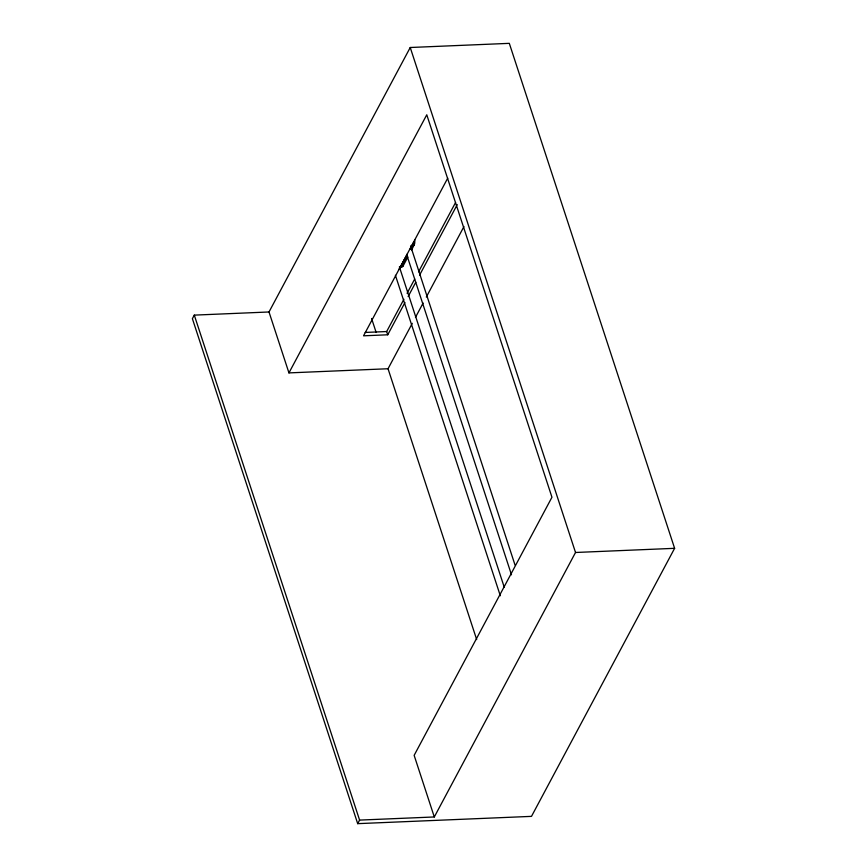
<?xml version="1.0" encoding="UTF-8"?>
<svg xmlns="http://www.w3.org/2000/svg" width="867" height="867" viewBox="0 0 867 867"><rect width="100%" height="100%" fill="white"/><g stroke="black" fill="none" stroke-linecap="round" stroke-linejoin="round"><path stroke-width="1.3" d="M411.641 249.978L414.556 243.963A5.603 2.276 87.6 0 0 414.697 239.736M269.008 311.979L194.295 315.122L192.387 318.677L357.692 823.65L531.493 816.367L674.613 548.323L509.308 43.35L410.232 47.501L269.008 311.979L288.949 372.897L388.037 368.746L412.28 323.337M288.949 372.897L426.77 114.791L551.954 497.246L414.144 755.352L434.302 816.963L359.588 820.095L357.692 823.65M447.74 178.136L363.555 335.811L387.733 334.792L404.954 302.54M406.656 255.364L399.156 269.42L407.122 254.931M410.405 248.341L413.938 242.164L410.221 249.132M407.436 255.841L401.844 266.321L402.938 266.277L407.913 256.957M411.164 248.862L413.461 244.006A5.603 2.276 87.6 0 0 413.7 241.969M387.733 334.792L386.671 331.541L403.892 299.299M407.078 293.317L414.729 278.99M418.555 271.826L455.554 202.542M408.14 296.568L415.792 282.241M419.617 275.067L457.256 204.601M415.466 317.365L423.129 303.027M426.315 297.045L463.964 226.547M434.302 816.963L575.525 552.485L410.232 47.501M401.822 266.256L401.193 266.993A5.603 2.276 87.6 0 1 400.305 267.058M414.112 245.263L413.017 245.307L414.133 245.328M365.18 332.44L386.671 331.541M575.525 552.485L674.613 548.323M410.568 245.903L515.041 565.078M406.601 254.345L511.497 574.81M402.938 266.277L402.288 266.938A5.603 2.276 87.6 0 1 400.543 266.245M399.373 266.852L504.28 587.317M395.406 275.294L500.313 595.759M371.585 318.503L376.159 332.473M388.037 368.746L476.677 639.543M194.295 315.122L359.588 820.095"/></g></svg>
